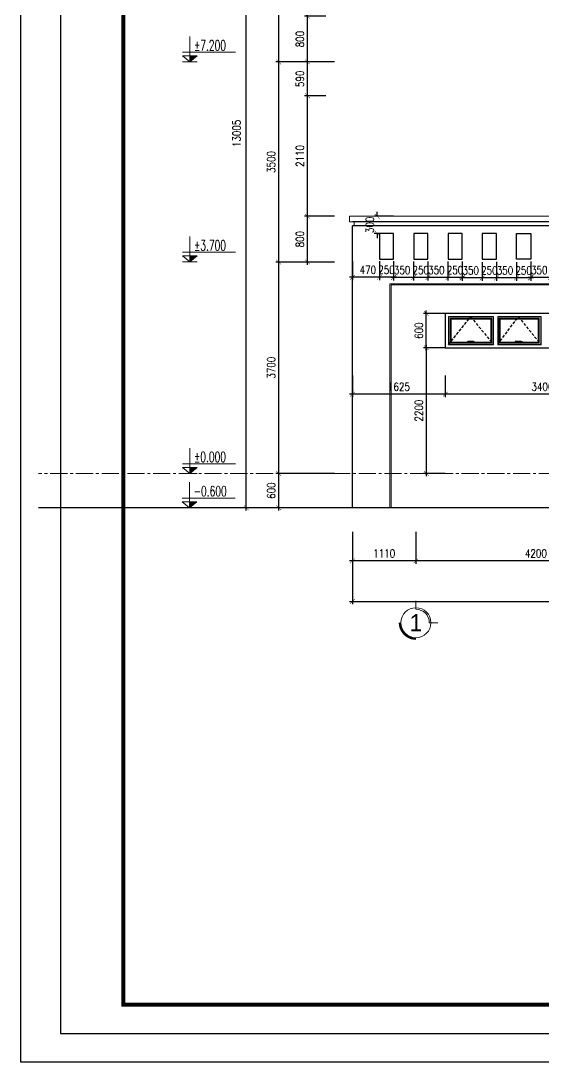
# Model space of a CAD drawing. Header units: millimetres. Extents: x -34806 to 662668, y 63228 to 99452.
# Drawn here: x 271211 to 280355, y 66792 to 85012 of the extents above; entities that cross this region are included whole.
import ezdxf
from ezdxf.enums import TextEntityAlignment as Align

# ---------------------------------------------------------------- set-up
doc = ezdxf.new("R2010")
doc.units = ezdxf.units.MM
doc.header["$LTSCALE"] = 200
doc.header["$MEASUREMENT"] = 0
doc.header["$PDMODE"] = 3
doc.header["$PDSIZE"] = 50
doc.linetypes.add('CENTER2', pattern=[1.125, 0.75, -0.125, 0.125, -0.125])
doc.linetypes.add('HIDDEN', pattern=[0.375, 0.25, -0.125])
doc.layers.get('0').update_dxf_attribs({"color": 95, "linetype": 'CONTINUOUS'})
doc.layers.get('DEFPOINTS').update_dxf_attribs({"linetype": 'CONTINUOUS'})
for name, color, linetype in [('COT', 2, 'CONTINUOUS'), ('DIM', 1, 'CONTINUOUS'), ('KHUNGTEN', 7, 'CONTINUOUS'), ('TEXT', 7, 'CONTINUOUS'), ('TPTA-Virtural', 253, 'CONTINUOUS'), ('wood', 254, 'CONTINUOUS')]:
    doc.layers.add(name, color=color, linetype=linetype)
for name, color, linetype, lineweight in [('hacth', 251, 'CONTINUOUS', 13), ('hatch', 251, 'CONTINUOUS', 5), ('thay', 7, 'CONTINUOUS', 18), ('tim', 254, 'CENTER2', 9)]:
    doc.layers.add(name, color=color, linetype=linetype, lineweight=lineweight)
doc.styles.add('Arial N  iso', font='VNARIALN.ttf')
doc.styles.add('dam', font='VHAVANB.ttf', dxfattribs={"width": 0.9, "height": 450})
doc.styles.add('RomanS', font='romans.shx', dxfattribs={"width": 0.8})
doc.styles.add('Scale', font='vnsimli.shx', dxfattribs={"width": 0.65, "bigfont": 'bigfont.shx'})
doc.dimstyles.new('D1', dxfattribs={"dimtxt": 140, "dimasz": 80, "dimexe": 50, "dimexo": 0, "dimgap": 60, "dimtad": 1, "dimdec": 0, "dimzin": 0, "dimdsep": 46, "dimtxsty": 'RomanS', "dimblk1": 'ARCHTICK', "dimblk2": 'ARCHTICK', "dimsah": 1, "dimcen": 100, "dimdle": 50, "dimclrt": 7, "dimadec": 0, "dimazin": 0, "dimtfac": 0.005, "dimtdec": 0, "dimtix": 1, "dimtofl": 0, "dimtmove": 2, "dimatfit": 3, "dimldrblk": 'ARCHTICK', "dimfxl": 1, "dimtvp": 0.8, "dimtolj": 1, "dimtzin": 0, "dimarcsym": 0})

# ---------------------------------------------------------------- blocks, each defined once
blk = doc.blocks.new('_ArchTick')
at = {"layer": 'DIM', "color": 150}
blk.add_lwpolyline([(0.5, 0.5, 0.133, 0, 0), (0, 0, 0, 0.133, 0), (-0.5, -0.5, 0.133, 0.133, 0)], format="xyseb", dxfattribs=at)
blk = doc.blocks.new('*D177')
at = {"layer": 'DEFPOINTS', "color": 0}
for p in [(277017, 76073), (300237, 76073), (300237, 74854)]:
    blk.add_point(p, dxfattribs=at)
at = {"layer": 'DIM', "color": 0, "lineweight": -2}
for p, q in [((277017, 76073), (277017, 74804)), ((300237, 76073), (300237, 74804)), ((276967, 74854), (300287, 74854))]:
    blk.add_line(p, q, dxfattribs=at)
at = {"layer": 'DIM', "color": 0, "lineweight": -2, "xscale": 80, "yscale": 80, "zscale": 80, "rotation": 180}
blk.add_blockref('_ArchTick', (277017, 74854), dxfattribs=at)
at = {"layer": 'DIM', "color": 0, "lineweight": -2, "xscale": 80, "yscale": 80, "zscale": 80}
blk.add_blockref('_ArchTick', (300237, 74854), dxfattribs=at)
at = {"layer": 'DIM', "color": 7, "insert": (288627, 74984), "char_height": 140, "attachment_point": 5, "style": 'RomanS'}
blk.add_mtext('\\A1;23220', dxfattribs=at)
blk = doc.blocks.new('*D183')
at = {"layer": 'DEFPOINTS', "color": 0}
for p in [(278127, 76073), (282327, 76073), (278127, 75563)]:
    blk.add_point(p, dxfattribs=at)
at = {"layer": 'DIM', "color": 0, "lineweight": -2}
for p, q in [((278127, 76073), (278127, 75513)), ((282327, 76073), (282327, 75513)), ((282377, 75563), (278077, 75563))]:
    blk.add_line(p, q, dxfattribs=at)
at = {"layer": 'DIM', "color": 0, "lineweight": -2, "xscale": 80, "yscale": 80, "zscale": 80, "rotation": 180}
blk.add_blockref('_ArchTick', (278127, 75563), dxfattribs=at)
at = {"layer": 'DIM', "color": 0, "lineweight": -2, "xscale": 80, "yscale": 80, "zscale": 80}
blk.add_blockref('_ArchTick', (282327, 75563), dxfattribs=at)
at = {"layer": 'DIM', "color": 7, "insert": (280227, 75693), "char_height": 140, "attachment_point": 5, "style": 'RomanS'}
blk.add_mtext('\\A1;4200', dxfattribs=at)
blk = doc.blocks.new('*D184')
at = {"layer": 'DEFPOINTS', "color": 0}
for p in [(277017, 76073), (278127, 76073), (277017, 75563)]:
    blk.add_point(p, dxfattribs=at)
at = {"layer": 'DIM', "color": 0, "lineweight": -2}
for p, q in [((277017, 76073), (277017, 75513)), ((278127, 76073), (278127, 75513)), ((278177, 75563), (276967, 75563))]:
    blk.add_line(p, q, dxfattribs=at)
at = {"layer": 'DIM', "color": 0, "lineweight": -2, "xscale": 80, "yscale": 80, "zscale": 80, "rotation": 180}
blk.add_blockref('_ArchTick', (277017, 75563), dxfattribs=at)
at = {"layer": 'DIM', "color": 0, "lineweight": -2, "xscale": 80, "yscale": 80, "zscale": 80}
blk.add_blockref('_ArchTick', (278127, 75563), dxfattribs=at)
at = {"layer": 'DIM', "color": 7, "insert": (277572, 75693), "char_height": 140, "attachment_point": 5, "style": 'RomanS'}
blk.add_mtext('\\A1;1110', dxfattribs=at)
blk = doc.blocks.new('tr')
at = {"layer": 'thay', "ltscale": 600}
for p, q in [((0, -200), (0, 0)), ((313, -513), (513, -513))]:
    blk.add_line(p, q, dxfattribs=at)
at = {"layer": 'thay', "color": 150, "ltscale": 600, "const_width": 50}
blk.add_lwpolyline([(-375, -513, 0.414214), (0, -888, 0.414214)], format="xyb", dxfattribs=at)
at = {"layer": 'thay', "ltscale": 600}
blk.add_circle((0, -513), 350, dxfattribs=at)
blk.add_arc((0, -513), 313, 0, 90, dxfattribs=at)
blk = doc.blocks.new('*D320')
at = {"layer": 'DEFPOINTS', "color": 0}
for p in [(275156, 89498), (276552, 89498), (276703, 76492)]:
    blk.add_point(p, dxfattribs=at)
at = {"layer": 'DIM', "color": 0, "lineweight": -2}
for p, q in [((276552, 89498), (275106, 89498)), ((275156, 76442), (275156, 89548)), ((276703, 76492), (275106, 76492))]:
    blk.add_line(p, q, dxfattribs=at)
at = {"layer": 'DIM', "color": 0, "lineweight": -2, "xscale": 80, "yscale": 80, "zscale": 80}
for p, rotation in [((275156, 89498), 90), ((275156, 76492), 270)]:
    blk.add_blockref('_ArchTick', p, dxfattribs=dict(at, rotation=rotation))
at = {"layer": 'DIM', "color": 7, "insert": (274989, 83042), "char_height": 140, "attachment_point": 5, "rotation": 90, "style": 'RomanS'}
blk.add_mtext('\\A1;13005', dxfattribs=at)
blk = doc.blocks.new('*D321')
at = {"layer": 'DEFPOINTS', "color": 0}
for p in [(275725, 77092), (276552, 77092), (276552, 76492)]:
    blk.add_point(p, dxfattribs=at)
at = {"layer": 'DIM', "color": 0, "lineweight": -2}
for p, q in [((276552, 77092), (275675, 77092)), ((275725, 76442), (275725, 77142)), ((276552, 76492), (275675, 76492))]:
    blk.add_line(p, q, dxfattribs=at)
at = {"layer": 'DIM', "color": 0, "lineweight": -2, "xscale": 80, "yscale": 80, "zscale": 80}
for p, rotation in [((275725, 77092), 90), ((275725, 76492), 270)]:
    blk.add_blockref('_ArchTick', p, dxfattribs=dict(at, rotation=rotation))
at = {"layer": 'DIM', "color": 7, "insert": (275595, 76792), "char_height": 140, "attachment_point": 5, "rotation": 90, "style": 'RomanS'}
blk.add_mtext('\\A1;600', dxfattribs=at)
blk = doc.blocks.new('*D322')
at = {"layer": 'DEFPOINTS', "color": 0}
for p in [(275725, 80792), (276703, 80792), (276703, 77092)]:
    blk.add_point(p, dxfattribs=at)
at = {"layer": 'DIM', "color": 0, "lineweight": -2}
for p, q in [((276703, 80792), (275675, 80792)), ((275725, 77042), (275725, 80842)), ((276703, 77092), (275675, 77092))]:
    blk.add_line(p, q, dxfattribs=at)
at = {"layer": 'DIM', "color": 0, "lineweight": -2, "xscale": 80, "yscale": 80, "zscale": 80}
for p, rotation in [((275725, 80792), 90), ((275725, 77092), 270)]:
    blk.add_blockref('_ArchTick', p, dxfattribs=dict(at, rotation=rotation))
at = {"layer": 'DIM', "color": 7, "insert": (275595, 78942), "char_height": 140, "attachment_point": 5, "rotation": 90, "style": 'RomanS'}
blk.add_mtext('\\A1;3700', dxfattribs=at)
blk = doc.blocks.new('*D323')
at = {"layer": 'DEFPOINTS', "color": 0}
for p in [(275725, 84292), (276703, 84292), (276703, 80792)]:
    blk.add_point(p, dxfattribs=at)
at = {"layer": 'DIM', "color": 0, "lineweight": -2}
for p, q in [((276703, 84292), (275675, 84292)), ((275725, 80742), (275725, 84342)), ((276703, 80792), (275675, 80792))]:
    blk.add_line(p, q, dxfattribs=at)
at = {"layer": 'DIM', "color": 0, "lineweight": -2, "xscale": 80, "yscale": 80, "zscale": 80}
for p, rotation in [((275725, 84292), 90), ((275725, 80792), 270)]:
    blk.add_blockref('_ArchTick', p, dxfattribs=dict(at, rotation=rotation))
at = {"layer": 'DIM', "color": 7, "insert": (275595, 82542), "char_height": 140, "attachment_point": 5, "rotation": 90, "style": 'RomanS'}
blk.add_mtext('\\A1;3500', dxfattribs=at)
blk = doc.blocks.new('*D324')
at = {"layer": 'DEFPOINTS', "color": 0}
for p in [(275725, 87892), (276552, 87892), (276703, 84292)]:
    blk.add_point(p, dxfattribs=at)
at = {"layer": 'DIM', "color": 0, "lineweight": -2}
for p, q in [((276552, 87892), (275675, 87892)), ((275725, 84242), (275725, 87942)), ((276703, 84292), (275675, 84292))]:
    blk.add_line(p, q, dxfattribs=at)
at = {"layer": 'DIM', "color": 0, "lineweight": -2, "xscale": 80, "yscale": 80, "zscale": 80}
for p, rotation in [((275725, 87892), 90), ((275725, 84292), 270)]:
    blk.add_blockref('_ArchTick', p, dxfattribs=dict(at, rotation=rotation))
at = {"layer": 'DIM', "color": 7, "insert": (275595, 86092), "char_height": 140, "attachment_point": 5, "rotation": 90, "style": 'RomanS'}
blk.add_mtext('\\A1;3600', dxfattribs=at)
blk = doc.blocks.new('*D326')
at = {"layer": 'DEFPOINTS', "color": 0}
for p in [(276228, 81592), (276703, 81592), (276703, 80792)]:
    blk.add_point(p, dxfattribs=at)
at = {"layer": 'DIM', "color": 0, "lineweight": -2}
for p, q in [((276228, 80742), (276228, 81642)), ((276703, 81592), (276178, 81592)), ((276703, 80792), (276178, 80792))]:
    blk.add_line(p, q, dxfattribs=at)
at = {"layer": 'DIM', "color": 0, "lineweight": -2, "xscale": 80, "yscale": 80, "zscale": 80}
for p, rotation in [((276228, 81592), 90), ((276228, 80792), 270)]:
    blk.add_blockref('_ArchTick', p, dxfattribs=dict(at, rotation=rotation))
at = {"layer": 'DIM', "color": 7, "insert": (276098, 81192), "char_height": 140, "attachment_point": 5, "rotation": 90, "style": 'RomanS'}
blk.add_mtext('\\A1;800', dxfattribs=at)
blk = doc.blocks.new('*D327')
at = {"layer": 'DEFPOINTS', "color": 0}
for p in [(276228, 83702), (276552, 83702), (276552, 81592)]:
    blk.add_point(p, dxfattribs=at)
at = {"layer": 'DIM', "color": 0, "lineweight": -2}
for p, q in [((276552, 83702), (276178, 83702)), ((276228, 81542), (276228, 83752)), ((276552, 81592), (276178, 81592))]:
    blk.add_line(p, q, dxfattribs=at)
at = {"layer": 'DIM', "color": 0, "lineweight": -2, "xscale": 80, "yscale": 80, "zscale": 80}
for p, rotation in [((276228, 83702), 90), ((276228, 81592), 270)]:
    blk.add_blockref('_ArchTick', p, dxfattribs=dict(at, rotation=rotation))
at = {"layer": 'DIM', "color": 7, "insert": (276098, 82647), "char_height": 140, "attachment_point": 5, "rotation": 90, "style": 'RomanS'}
blk.add_mtext('\\A1;2110', dxfattribs=at)
blk = doc.blocks.new('*D328')
at = {"layer": 'DEFPOINTS', "color": 0}
for p in [(276228, 84292), (276552, 84292), (276552, 83702)]:
    blk.add_point(p, dxfattribs=at)
at = {"layer": 'DIM', "color": 0, "lineweight": -2}
for p, q in [((276552, 84292), (276178, 84292)), ((276228, 83652), (276228, 84342)), ((276552, 83702), (276178, 83702))]:
    blk.add_line(p, q, dxfattribs=at)
at = {"layer": 'DIM', "color": 0, "lineweight": -2, "xscale": 80, "yscale": 80, "zscale": 80}
for p, rotation in [((276228, 84292), 90), ((276228, 83702), 270)]:
    blk.add_blockref('_ArchTick', p, dxfattribs=dict(at, rotation=rotation))
at = {"layer": 'DIM', "color": 7, "insert": (276098, 83997), "char_height": 140, "attachment_point": 5, "rotation": 90, "style": 'RomanS'}
blk.add_mtext('\\A1;590', dxfattribs=at)
blk = doc.blocks.new('*D329')
at = {"layer": 'DEFPOINTS', "color": 0}
for p in [(276228, 85092), (276552, 85092), (276552, 84292)]:
    blk.add_point(p, dxfattribs=at)
at = {"layer": 'DIM', "color": 0, "lineweight": -2}
for p, q in [((276552, 85092), (276178, 85092)), ((276228, 84242), (276228, 85142)), ((276552, 84292), (276178, 84292))]:
    blk.add_line(p, q, dxfattribs=at)
at = {"layer": 'DIM', "color": 0, "lineweight": -2, "xscale": 80, "yscale": 80, "zscale": 80}
for p, rotation in [((276228, 85092), 90), ((276228, 84292), 270)]:
    blk.add_blockref('_ArchTick', p, dxfattribs=dict(at, rotation=rotation))
at = {"layer": 'DIM', "color": 7, "insert": (276098, 84692), "char_height": 140, "attachment_point": 5, "rotation": 90, "style": 'RomanS'}
blk.add_mtext('\\A1;800', dxfattribs=at)
blk = doc.blocks.new('cao do')
at = {"layer": 'thay'}
for p, q in [((0, 445), (0, 0)), ((798, 170), (-128, 170)), ((0, 0), (-128, 106)), ((128, 106), (-128, 106)), ((0, 0), (128, 106))]:
    blk.add_line(p, q, dxfattribs=at)
at = {"layer": 'thay', "ltscale": 600}
blk.add_line((128, 0), (-128, 0), dxfattribs=at)
at = {"layer": 'thay', "color": 150, "ltscale": 600}
blk.add_solid([(0, 0), (0, 106), (128, 106)], dxfattribs=at)
at = {"layer": 'TEXT', "style": 'Arial N  iso'}
blk.add_attdef('%%P0.000', text='', height=200, dxfattribs=at).set_placement((70, 290), align=Align.MIDDLE_LEFT)
blk = doc.blocks.new('tn')
at = {"layer": 'wood', "ltscale": 0.5}
for p, q in [((65304, -42411), (65304, -42423)), ((65304, -42423), (65305, -42426)), ((65305, -42427), (65305, -42482)), ((65316, -42423), (65314, -42426)), ((65314, -42427), (65314, -42482)), ((65316, -42411), (65316, -42423))]:
    blk.add_line(p, q, dxfattribs=at)
for points in [[(65300, -42367), (65300, -42457)], [(65319, -42417), (65319, -42367)], [(65319, -42457), (65319, -42417)]]:
    blk.add_lwpolyline(points, dxfattribs=at)
blk.add_circle((65310, -42411), 1.75, dxfattribs=at)
for centre, radius, start, end in [((65310, -42367), 9.61, 0, 180), ((65310, -42411), 8.28, 318.259, 221.741), ((65310, -42411), 8.28, 48.259, 221.741), ((65310, -42411), 6.18, 0, 180), ((65305, -42423), 1.2, 180, 207.1927), ((65304, -42427), 1.2, 0, 27.1927), ((65315, -42427), 1.2, 152.8073, 180), ((65315, -42423), 1.2, 332.8073, 0), ((65310, -42457), 9.61, 180, 243.1549), ((65310, -42482), 4.34, 180, 0), ((65310, -42457), 9.61, 296.8451, 0)]:
    blk.add_arc(centre, radius, start, end, dxfattribs=at)
blk = doc.blocks.new('*D361')
at = {"layer": 'DEFPOINTS', "color": 0}
for p in [(278642, 78809), (282042, 78809), (278642, 78480)]:
    blk.add_point(p, dxfattribs=at)
at = {"layer": 'DIM', "color": 0, "lineweight": -2}
for p, q in [((278642, 78809), (278642, 78430)), ((282042, 78809), (282042, 78430)), ((282092, 78480), (278592, 78480))]:
    blk.add_line(p, q, dxfattribs=at)
at = {"layer": 'DIM', "color": 0, "lineweight": -2, "xscale": 80, "yscale": 80, "zscale": 80, "rotation": 180}
blk.add_blockref('_ArchTick', (278642, 78480), dxfattribs=at)
at = {"layer": 'DIM', "color": 0, "lineweight": -2, "xscale": 80, "yscale": 80, "zscale": 80}
blk.add_blockref('_ArchTick', (282042, 78480), dxfattribs=at)
at = {"layer": 'DIM', "color": 7, "insert": (280342, 78610), "char_height": 140, "attachment_point": 5, "style": 'RomanS'}
blk.add_mtext('\\A1;3400', dxfattribs=at)
blk = doc.blocks.new('*D362')
at = {"layer": 'DEFPOINTS', "color": 0}
for p in [(277017, 78809), (278642, 78809), (277017, 78480)]:
    blk.add_point(p, dxfattribs=at)
at = {"layer": 'DIM', "color": 0, "lineweight": -2}
for p, q in [((277017, 78809), (277017, 78430)), ((278642, 78809), (278642, 78430)), ((278692, 78480), (276967, 78480))]:
    blk.add_line(p, q, dxfattribs=at)
at = {"layer": 'DIM', "color": 0, "lineweight": -2, "xscale": 80, "yscale": 80, "zscale": 80, "rotation": 180}
blk.add_blockref('_ArchTick', (277017, 78480), dxfattribs=at)
at = {"layer": 'DIM', "color": 0, "lineweight": -2, "xscale": 80, "yscale": 80, "zscale": 80}
blk.add_blockref('_ArchTick', (278642, 78480), dxfattribs=at)
at = {"layer": 'DIM', "color": 7, "insert": (277830, 78610), "char_height": 140, "attachment_point": 5, "style": 'RomanS'}
blk.add_mtext('\\A1;1625', dxfattribs=at)
blk = doc.blocks.new('*D363')
at = {"layer": 'DEFPOINTS', "color": 0}
for p in [(278642, 79292), (278309, 77092), (278642, 77092)]:
    blk.add_point(p, dxfattribs=at)
at = {"layer": 'DIM', "color": 0, "lineweight": -2}
for p, q in [((278642, 79292), (278259, 79292)), ((278309, 79342), (278309, 77042)), ((278642, 77092), (278259, 77092))]:
    blk.add_line(p, q, dxfattribs=at)
at = {"layer": 'DIM', "color": 0, "lineweight": -2, "xscale": 80, "yscale": 80, "zscale": 80}
for p, rotation in [((278309, 79292), 90), ((278309, 77092), 270)]:
    blk.add_blockref('_ArchTick', p, dxfattribs=dict(at, rotation=rotation))
at = {"layer": 'DIM', "color": 7, "insert": (278179, 78192), "char_height": 140, "attachment_point": 5, "rotation": 90, "style": 'RomanS'}
blk.add_mtext('\\A1;2200', dxfattribs=at)
blk = doc.blocks.new('*D364')
at = {"layer": 'DEFPOINTS', "color": 0}
for p in [(278309, 79892), (278642, 79892), (278642, 79292)]:
    blk.add_point(p, dxfattribs=at)
at = {"layer": 'DIM', "color": 0, "lineweight": -2}
for p, q in [((278642, 79892), (278259, 79892)), ((278309, 79242), (278309, 79942)), ((278642, 79292), (278259, 79292))]:
    blk.add_line(p, q, dxfattribs=at)
at = {"layer": 'DIM', "color": 0, "lineweight": -2, "xscale": 80, "yscale": 80, "zscale": 80}
for p, rotation in [((278309, 79892), 90), ((278309, 79292), 270)]:
    blk.add_blockref('_ArchTick', p, dxfattribs=dict(at, rotation=rotation))
at = {"layer": 'DIM', "color": 7, "insert": (278179, 79592), "char_height": 140, "attachment_point": 5, "rotation": 90, "style": 'RomanS'}
blk.add_mtext('\\A1;600', dxfattribs=at)
blk = doc.blocks.new('*D387')
at = {"layer": 'DEFPOINTS', "color": 0}
for p in [(280137, 80800), (280487, 80799), (280137, 80520)]:
    blk.add_point(p, dxfattribs=at)
at = {"layer": 'DIM', "color": 0, "lineweight": -2}
for p, q in [((280137, 80800), (280137, 80470)), ((280487, 80799), (280487, 80470)), ((280537, 80520), (280087, 80520))]:
    blk.add_line(p, q, dxfattribs=at)
at = {"layer": 'DIM', "color": 0, "lineweight": -2, "xscale": 80, "yscale": 80, "zscale": 80, "rotation": 180}
blk.add_blockref('_ArchTick', (280137, 80520), dxfattribs=at)
at = {"layer": 'DIM', "color": 0, "lineweight": -2, "xscale": 80, "yscale": 80, "zscale": 80}
blk.add_blockref('_ArchTick', (280487, 80520), dxfattribs=at)
at = {"layer": 'DIM', "color": 7, "insert": (280286, 80650), "char_height": 140, "attachment_point": 5, "style": 'RomanS'}
blk.add_mtext('\\A1;350', dxfattribs=at)
blk = doc.blocks.new('*D388')
at = {"layer": 'DEFPOINTS', "color": 0}
for p in [(279887, 80792), (280137, 80792), (279887, 80513)]:
    blk.add_point(p, dxfattribs=at)
at = {"layer": 'DIM', "color": 0, "lineweight": -2}
for p, q in [((279887, 80792), (279887, 80463)), ((280137, 80792), (280137, 80463)), ((280187, 80513), (279837, 80513))]:
    blk.add_line(p, q, dxfattribs=at)
at = {"layer": 'DIM', "color": 0, "lineweight": -2, "xscale": 80, "yscale": 80, "zscale": 80, "rotation": 180}
blk.add_blockref('_ArchTick', (279887, 80513), dxfattribs=at)
at = {"layer": 'DIM', "color": 0, "lineweight": -2, "xscale": 80, "yscale": 80, "zscale": 80}
blk.add_blockref('_ArchTick', (280137, 80513), dxfattribs=at)
at = {"layer": 'DIM', "color": 7, "insert": (280012, 80643), "char_height": 140, "attachment_point": 5, "style": 'RomanS'}
blk.add_mtext('\\A1;250', dxfattribs=at)
blk = doc.blocks.new('*D389')
at = {"layer": 'DEFPOINTS', "color": 0}
for p in [(279537, 80793), (279887, 80792), (279537, 80513)]:
    blk.add_point(p, dxfattribs=at)
at = {"layer": 'DIM', "color": 0, "lineweight": -2}
for p, q in [((279537, 80793), (279537, 80463)), ((279887, 80792), (279887, 80463)), ((279937, 80513), (279487, 80513))]:
    blk.add_line(p, q, dxfattribs=at)
at = {"layer": 'DIM', "color": 0, "lineweight": -2, "xscale": 80, "yscale": 80, "zscale": 80, "rotation": 180}
blk.add_blockref('_ArchTick', (279537, 80513), dxfattribs=at)
at = {"layer": 'DIM', "color": 0, "lineweight": -2, "xscale": 80, "yscale": 80, "zscale": 80}
blk.add_blockref('_ArchTick', (279887, 80513), dxfattribs=at)
at = {"layer": 'DIM', "color": 7, "insert": (279686, 80643), "char_height": 140, "attachment_point": 5, "style": 'RomanS'}
blk.add_mtext('\\A1;350', dxfattribs=at)
blk = doc.blocks.new('*D390')
at = {"layer": 'DEFPOINTS', "color": 0}
for p in [(279287, 80792), (279537, 80792), (279287, 80513)]:
    blk.add_point(p, dxfattribs=at)
at = {"layer": 'DIM', "color": 0, "lineweight": -2}
for p, q in [((279287, 80792), (279287, 80463)), ((279537, 80792), (279537, 80463)), ((279587, 80513), (279237, 80513))]:
    blk.add_line(p, q, dxfattribs=at)
at = {"layer": 'DIM', "color": 0, "lineweight": -2, "xscale": 80, "yscale": 80, "zscale": 80, "rotation": 180}
blk.add_blockref('_ArchTick', (279287, 80513), dxfattribs=at)
at = {"layer": 'DIM', "color": 0, "lineweight": -2, "xscale": 80, "yscale": 80, "zscale": 80}
blk.add_blockref('_ArchTick', (279537, 80513), dxfattribs=at)
at = {"layer": 'DIM', "color": 7, "insert": (279412, 80643), "char_height": 140, "attachment_point": 5, "style": 'RomanS'}
blk.add_mtext('\\A1;250', dxfattribs=at)
blk = doc.blocks.new('*D391')
at = {"layer": 'DEFPOINTS', "color": 0}
for p in [(278937, 80793), (279287, 80792), (278937, 80513)]:
    blk.add_point(p, dxfattribs=at)
at = {"layer": 'DIM', "color": 0, "lineweight": -2}
for p, q in [((278937, 80793), (278937, 80463)), ((279287, 80792), (279287, 80463)), ((279337, 80513), (278887, 80513))]:
    blk.add_line(p, q, dxfattribs=at)
at = {"layer": 'DIM', "color": 0, "lineweight": -2, "xscale": 80, "yscale": 80, "zscale": 80, "rotation": 180}
blk.add_blockref('_ArchTick', (278937, 80513), dxfattribs=at)
at = {"layer": 'DIM', "color": 0, "lineweight": -2, "xscale": 80, "yscale": 80, "zscale": 80}
blk.add_blockref('_ArchTick', (279287, 80513), dxfattribs=at)
at = {"layer": 'DIM', "color": 7, "insert": (279086, 80643), "char_height": 140, "attachment_point": 5, "style": 'RomanS'}
blk.add_mtext('\\A1;350', dxfattribs=at)
blk = doc.blocks.new('*D392')
at = {"layer": 'DEFPOINTS', "color": 0}
for p in [(278687, 80799), (278937, 80799), (278687, 80520)]:
    blk.add_point(p, dxfattribs=at)
at = {"layer": 'DIM', "color": 0, "lineweight": -2}
for p, q in [((278687, 80799), (278687, 80470)), ((278937, 80799), (278937, 80470)), ((278987, 80520), (278637, 80520))]:
    blk.add_line(p, q, dxfattribs=at)
at = {"layer": 'DIM', "color": 0, "lineweight": -2, "xscale": 80, "yscale": 80, "zscale": 80, "rotation": 180}
blk.add_blockref('_ArchTick', (278687, 80520), dxfattribs=at)
at = {"layer": 'DIM', "color": 0, "lineweight": -2, "xscale": 80, "yscale": 80, "zscale": 80}
blk.add_blockref('_ArchTick', (278937, 80520), dxfattribs=at)
at = {"layer": 'DIM', "color": 7, "insert": (278812, 80650), "char_height": 140, "attachment_point": 5, "style": 'RomanS'}
blk.add_mtext('\\A1;250', dxfattribs=at)
blk = doc.blocks.new('*D393')
at = {"layer": 'DEFPOINTS', "color": 0}
for p in [(278337, 80800), (278687, 80799), (278337, 80520)]:
    blk.add_point(p, dxfattribs=at)
at = {"layer": 'DIM', "color": 0, "lineweight": -2}
for p, q in [((278337, 80800), (278337, 80470)), ((278687, 80799), (278687, 80470)), ((278737, 80520), (278287, 80520))]:
    blk.add_line(p, q, dxfattribs=at)
at = {"layer": 'DIM', "color": 0, "lineweight": -2, "xscale": 80, "yscale": 80, "zscale": 80, "rotation": 180}
blk.add_blockref('_ArchTick', (278337, 80520), dxfattribs=at)
at = {"layer": 'DIM', "color": 0, "lineweight": -2, "xscale": 80, "yscale": 80, "zscale": 80}
blk.add_blockref('_ArchTick', (278687, 80520), dxfattribs=at)
at = {"layer": 'DIM', "color": 7, "insert": (278486, 80650), "char_height": 140, "attachment_point": 5, "style": 'RomanS'}
blk.add_mtext('\\A1;350', dxfattribs=at)
blk = doc.blocks.new('*D394')
at = {"layer": 'DEFPOINTS', "color": 0}
for p in [(278087, 80800), (278337, 80800), (278087, 80521)]:
    blk.add_point(p, dxfattribs=at)
at = {"layer": 'DIM', "color": 0, "lineweight": -2}
for p, q in [((278087, 80800), (278087, 80471)), ((278337, 80800), (278337, 80471)), ((278387, 80521), (278037, 80521))]:
    blk.add_line(p, q, dxfattribs=at)
at = {"layer": 'DIM', "color": 0, "lineweight": -2, "xscale": 80, "yscale": 80, "zscale": 80, "rotation": 180}
blk.add_blockref('_ArchTick', (278087, 80521), dxfattribs=at)
at = {"layer": 'DIM', "color": 0, "lineweight": -2, "xscale": 80, "yscale": 80, "zscale": 80}
blk.add_blockref('_ArchTick', (278337, 80521), dxfattribs=at)
at = {"layer": 'DIM', "color": 7, "insert": (278212, 80651), "char_height": 140, "attachment_point": 5, "style": 'RomanS'}
blk.add_mtext('\\A1;250', dxfattribs=at)
blk = doc.blocks.new('*D395')
at = {"layer": 'DEFPOINTS', "color": 0}
for p in [(277737, 80801), (278087, 80800), (277737, 80521)]:
    blk.add_point(p, dxfattribs=at)
at = {"layer": 'DIM', "color": 0, "lineweight": -2}
for p, q in [((277737, 80801), (277737, 80471)), ((278087, 80800), (278087, 80471)), ((278137, 80521), (277687, 80521))]:
    blk.add_line(p, q, dxfattribs=at)
at = {"layer": 'DIM', "color": 0, "lineweight": -2, "xscale": 80, "yscale": 80, "zscale": 80, "rotation": 180}
blk.add_blockref('_ArchTick', (277737, 80521), dxfattribs=at)
at = {"layer": 'DIM', "color": 0, "lineweight": -2, "xscale": 80, "yscale": 80, "zscale": 80}
blk.add_blockref('_ArchTick', (278087, 80521), dxfattribs=at)
at = {"layer": 'DIM', "color": 7, "insert": (277886, 80651), "char_height": 140, "attachment_point": 5, "style": 'RomanS'}
blk.add_mtext('\\A1;350', dxfattribs=at)
blk = doc.blocks.new('*D396')
at = {"layer": 'DEFPOINTS', "color": 0}
for p in [(277487, 80804), (277737, 80804), (277487, 80524)]:
    blk.add_point(p, dxfattribs=at)
at = {"layer": 'DIM', "color": 0, "lineweight": -2}
for p, q in [((277487, 80804), (277487, 80474)), ((277737, 80804), (277737, 80474)), ((277787, 80524), (277437, 80524))]:
    blk.add_line(p, q, dxfattribs=at)
at = {"layer": 'DIM', "color": 0, "lineweight": -2, "xscale": 80, "yscale": 80, "zscale": 80, "rotation": 180}
blk.add_blockref('_ArchTick', (277487, 80524), dxfattribs=at)
at = {"layer": 'DIM', "color": 0, "lineweight": -2, "xscale": 80, "yscale": 80, "zscale": 80}
blk.add_blockref('_ArchTick', (277737, 80524), dxfattribs=at)
at = {"layer": 'DIM', "color": 7, "insert": (277612, 80654), "char_height": 140, "attachment_point": 5, "style": 'RomanS'}
blk.add_mtext('\\A1;250', dxfattribs=at)
blk = doc.blocks.new('*D397')
at = {"layer": 'DEFPOINTS', "color": 0}
for p in [(277017, 80804), (277487, 80804), (277017, 80524)]:
    blk.add_point(p, dxfattribs=at)
at = {"layer": 'DIM', "color": 0, "lineweight": -2}
for p, q in [((277017, 80804), (277017, 80474)), ((277487, 80804), (277487, 80474)), ((277537, 80524), (276967, 80524))]:
    blk.add_line(p, q, dxfattribs=at)
at = {"layer": 'DIM', "color": 0, "lineweight": -2, "xscale": 80, "yscale": 80, "zscale": 80, "rotation": 180}
blk.add_blockref('_ArchTick', (277017, 80524), dxfattribs=at)
at = {"layer": 'DIM', "color": 0, "lineweight": -2, "xscale": 80, "yscale": 80, "zscale": 80}
blk.add_blockref('_ArchTick', (277487, 80524), dxfattribs=at)
at = {"layer": 'DIM', "color": 7, "insert": (277286, 80654), "char_height": 140, "attachment_point": 5, "style": 'RomanS'}
blk.add_mtext('\\A1;470', dxfattribs=at)
blk = doc.blocks.new('*D398')
at = {"layer": 'DEFPOINTS', "color": 0}
for p in [(277449, 81592), (277737, 81592), (277737, 81292)]:
    blk.add_point(p, dxfattribs=at)
at = {"layer": 'DIM', "color": 0, "lineweight": -2}
for p, q in [((277449, 81592), (277449, 81672)), ((277737, 81592), (277399, 81592)), ((277737, 81292), (277399, 81292)), ((277449, 81292), (277449, 81212))]:
    blk.add_line(p, q, dxfattribs=at)
at = {"layer": 'DIM', "color": 0, "lineweight": -2, "xscale": 80, "yscale": 80, "zscale": 80}
for p, rotation in [((277449, 81592), 270), ((277449, 81292), 90)]:
    blk.add_blockref('_ArchTick', p, dxfattribs=dict(at, rotation=rotation))
at = {"layer": 'DIM', "color": 7, "insert": (277319, 81442), "char_height": 140, "attachment_point": 5, "rotation": 90, "style": 'RomanS'}
blk.add_mtext('\\A1;300', dxfattribs=at)
blk = doc.blocks.new('khung')
at = {"layer": 'DEFPOINTS', "color": 8}
blk.add_lwpolyline([(0, 0), (31503, 0), (31503, 22275), (0, 22275)], close=True, dxfattribs=at)
at = {"layer": 'KHUNGTEN', "color": 4, "const_width": 54.3}
blk.add_lwpolyline([(848, 388), (31117, 388), (31117, 21887), (848, 21887)], close=True, dxfattribs=at)

msp = doc.modelspace()

# ---------------------------------------------------------------- linework, layer by layer
msp.add_lwpolyline([(313107.1, 66791.7), (271211.4, 66791.7), (271211.4, 96707.8), (313107.1, 96707.8)], close=True)
at = {"layer": 'COT'}
msp.add_line((305776.8, 76492.3), (271523.4, 76492.3), dxfattribs=at)
at = {"layer": 'hatch'}
for points in [[(282202.1, 80412.3), (277671.2, 80412.3), (277671.2, 76492.3)], [(282202.1, 80392.3), (277691.2, 80392.3), (277691.2, 76492.3)]]:
    msp.add_lwpolyline(points, dxfattribs=at)
at = {"layer": 'thay'}
for p, q in [((277047.1, 81422.3), (277047.1, 81492.3)), ((279502.1, 81592.3), (278152.1, 81592.3))]:
    msp.add_line(p, q, dxfattribs=at)
msp.add_lwpolyline([(276967.1, 81592.3), (282102.1, 81592.3), (282102.1, 81492.3), (276967.1, 81492.3)], close=True, dxfattribs=at)
msp.add_lwpolyline([(277017.1, 81492.3), (277047.1, 81492.3), (277047.1, 81422.3), (277017.1, 81422.3)], dxfattribs=at)
at = {"layer": 'tim', "linetype": 'CENTER2', "ltscale": 2}
msp.add_line((305776.8, 77092.3), (271523.4, 77092.3), dxfattribs=at)
at = {"layer": 'TPTA-Virtural'}
for p, q in [((277017.1, 81492.3), (277017.1, 81492.3)), ((282202.1, 81492.3), (277017.1, 81492.3)), ((277017.1, 76492.3), (277017.1, 81422.3)), ((282202.1, 81422.3), (277017.1, 81422.3))]:
    msp.add_line(p, q, dxfattribs=at)
for points in [[(277492.1, 80841.9), (277737.1, 80841.9), (277737.1, 81292.2), (277492.1, 81292.2)], [(278092.1, 80842.7), (278337.1, 80842.7), (278337.1, 81293), (278092.1, 81293)], [(278692.1, 80841.9), (278937.1, 80841.9), (278937.1, 81292.2), (278692.1, 81292.2)], [(279287.1, 80841.9), (279537.1, 80841.9), (279537.1, 81292.2), (279287.1, 81292.2)], [(280137.1, 80841.9), (279887.1, 80841.9), (279887.1, 81292.2), (280137.1, 81292.2)]]:
    msp.add_lwpolyline(points, close=True, dxfattribs=at)
at = {"layer": 'wood'}
for points in [[(282041.9, 79892.3), (278641.9, 79892.3), (278641.9, 79292.1), (282041.9, 79292.1), (282041.9, 79892.3)], [(279484.9, 79833.3), (278698.9, 79833.3), (278698.9, 79349.1), (279484.9, 79349.1)], [(279453.9, 79805.3), (278726.9, 79805.3), (278726.9, 79380.1), (279453.9, 79380.1)], [(280317.9, 79833.3), (279558.9, 79833.3), (279558.9, 79349.1), (280317.9, 79349.1)], [(280286.9, 79805.3), (279586.9, 79805.3), (279586.9, 79380.1), (280286.9, 79380.1)], [(279441.9, 79793.3), (278738.9, 79793.3), (278738.9, 79392.1), (279441.9, 79392.1)], [(280274.9, 79793.3), (279598.9, 79793.3), (279598.9, 79392.1), (280274.9, 79392.1)]]:
    msp.add_lwpolyline(points, close=True, dxfattribs=at)
at = {"layer": 'wood', "linetype": 'HIDDEN'}
for points in [[(278698.9, 79349.1), (279086.9, 79833.3), (279484.9, 79349.1)], [(279558.9, 79349.1), (279919.9, 79833.3), (280317.9, 79349.1)]]:
    msp.add_lwpolyline(points, dxfattribs=at)

# ---------------------------------------------------------------- block references
at = {"layer": 'DIM', "linetype": 'Continuous'}
ref = msp.add_blockref('cao do', (274171.9, 84292.3), dxfattribs=at)
ref.add_attrib('%%P0.000', '%%p7.200', dxfattribs={"layer": 'TEXT', "height": 180, "style": 'Scale', "width": 0.65}).set_placement((274241.4, 84582.3), align=Align.MIDDLE_LEFT)
ref = msp.add_blockref('cao do', (274171.9, 80792.3), dxfattribs=at)
ref.add_attrib('%%P0.000', '%%p3.700', dxfattribs={"layer": 'TEXT', "height": 180, "style": 'Scale', "width": 0.65}).set_placement((274241.4, 81082.3), align=Align.MIDDLE_LEFT)
ref = msp.add_blockref('cao do', (274171.9, 77092.3), dxfattribs=at)
ref.add_attrib('%%P0.000', '%%p0.000', dxfattribs={"layer": 'TEXT', "height": 180, "style": 'Scale', "width": 0.65}).set_placement((274241.4, 77382.3), align=Align.MIDDLE_LEFT)
ref = msp.add_blockref('cao do', (274165.2, 76492.3), dxfattribs=at)
ref.add_attrib('%%P0.000', '-0.600', dxfattribs={"layer": 'TEXT', "height": 180, "style": 'Scale', "width": 0.65}).set_placement((274234.7, 76782.3), align=Align.MIDDLE_LEFT)
at = {"layer": 'DIM', "xscale": 0.75, "yscale": 0.75, "zscale": 0.75}
msp.add_blockref('tr', (278127.1, 74865.7), dxfattribs=at)
at = {"layer": 'hacth', "xscale": 1.298143060485017, "yscale": 1.298143126914511, "zscale": 1.29814313413116}
msp.add_blockref('khung', (271905.8, 67291.7), dxfattribs=at)
at = {"layer": 'wood', "rotation": 90}
for p in [(236673.9, 14083.5), (237506.9, 14083.5)]:
    msp.add_blockref('tn', p, dxfattribs=at)

# ---------------------------------------------------------------- texts
at = {"layer": 'TEXT', "linetype": 'Continuous', "style": 'dam'}
msp.add_text('1', height=300, dxfattribs=at).set_placement((278127.1, 74480.7), align=Align.MIDDLE)

# ---------------------------------------------------------------- dimensions: what is measured, and where the dimension line sits
at = {"layer": 'DIM'}
dim = msp.add_linear_dim(base=(275156.1, 89497.6), p1=(276703.2, 76492.3), p2=(276551.6, 89497.6), angle=90, dimstyle='D1', dxfattribs=at)
dim.commit()
dim.dimension.update_dxf_attribs({"geometry": '*D320', "text_midpoint": (274988.6, 83042.3), "dimtype": 128})
for base, p1, p2, picture, middle in [((275725.4, 87892.1), (276703.2, 84292.3), (276551.6, 87892.1), '*D324', (275595.4, 86092.2)), ((276227.7314, 85091.8442), (276551.555, 84292.2502), (276551.555, 85091.8442), '*D329', (276097.7314, 84692.0472)), ((275725.4, 84292.3), (276703.2, 80792.3), (276703.2, 84292.3), '*D323', (275595.4, 82542.3)), ((276227.7, 84292.3), (276551.6, 83702.3), (276551.6, 84292.3), '*D328', (276097.7, 83997.3)), ((276227.7, 83702.3), (276551.6, 81592.3), (276551.6, 83702.3), '*D327', (276097.7, 82647.3)), ((276227.7, 81592.3), (276703.2, 80792.3), (276703.2, 81592.3), '*D326', (276097.7, 81192.3)), ((277448.7, 81592.3), (277737.1, 81292.2), (277737.1, 81592.3), '*D398', (277318.7, 81442.2)), ((275725.4, 80792.3), (276703.2, 77092.3), (276703.2, 80792.3), '*D322', (275595.4, 78942.3)), ((278308.5, 79892.3), (278641.9, 79292.1), (278641.9, 79892.3), '*D364', (278178.5, 79592.2)), ((278308.5, 77092.3), (278641.9, 79292.1), (278641.9, 77092.3), '*D363', (278178.5, 78192.2)), ((275725.4, 77092.3), (276551.6, 76492.3), (276551.6, 77092.3), '*D321', (275595.4, 76792.3))]:
    dim = msp.add_linear_dim(base=base, p1=p1, p2=p2, angle=90, dimstyle='D1', dxfattribs=at)
    dim.commit()
    dim.dimension.update_dxf_attribs({"geometry": picture, "text_midpoint": middle})
for base, p1, p2, picture, middle in [((277017.1, 80524.4), (277487.1, 80803.7), (277017.1, 80804.5), '*D397', (277286, 80654.4)), ((277487.1, 80524.4), (277737.1, 80803.7), (277487.1, 80803.7), '*D396', (277612.1, 80654.4)), ((277737.1, 80520.7), (278087.1, 80800), (277737.1, 80800.8), '*D395', (277886, 80650.7)), ((278087.1, 80520.7), (278337.1, 80800), (278087.1, 80800), '*D394', (278212.1, 80650.7)), ((278337.1, 80519.9), (278687.1, 80799.2), (278337.1, 80800), '*D393', (278486, 80649.9)), ((278687.1, 80519.9), (278937.1, 80799.2), (278687.1, 80799.2), '*D392', (278812.1, 80649.9)), ((278937.1, 80512.6), (279287.1, 80791.9), (278937.1, 80792.7), '*D391', (279086, 80642.6)), ((279287.1, 80512.6), (279537.1, 80791.9), (279287.1, 80791.9), '*D390', (279412.1, 80642.6)), ((279537.1, 80512.6), (279887.1, 80791.9), (279537.1, 80792.7), '*D389', (279686, 80642.6)), ((279887.1, 80512.6), (280137.1, 80791.9), (279887.1, 80791.9), '*D388', (280012.1, 80642.6)), ((280137.1, 80519.9), (280487.1, 80799.2), (280137.1, 80800), '*D387', (280286, 80649.9))]:
    dim = msp.add_linear_dim(base=base, p1=p1, p2=p2, dimstyle='D1', dxfattribs=at)
    dim.commit()
    dim.dimension.update_dxf_attribs({"geometry": picture, "text_midpoint": middle, "dimtype": 128})
for base, p1, p2, picture, middle in [((277017.1, 78479.7), (278641.9, 78809.1), (277017.1, 78809.1), '*D362', (277829.5, 78609.7)), ((278641.9, 78479.7), (282041.9, 78809.1), (278641.9, 78809.1), '*D361', (280341.9, 78609.7)), ((300237.1, 74854.3), (277017.1, 76073.2), (300237.1, 76073.2), '*D177', (288627.1, 74984.3)), ((277017.1, 75563.5), (278127.1, 76073.2), (277017.1, 76073.2), '*D184', (277572.1, 75693.5)), ((278127.1, 75563.5), (282327.1, 76073.2), (278127.1, 76073.2), '*D183', (280227.1, 75693.5))]:
    dim = msp.add_linear_dim(base=base, p1=p1, p2=p2, dimstyle='D1', dxfattribs=at)
    dim.commit()
    dim.dimension.update_dxf_attribs({"geometry": picture, "text_midpoint": middle})

doc.saveas('drawing.dxf')
